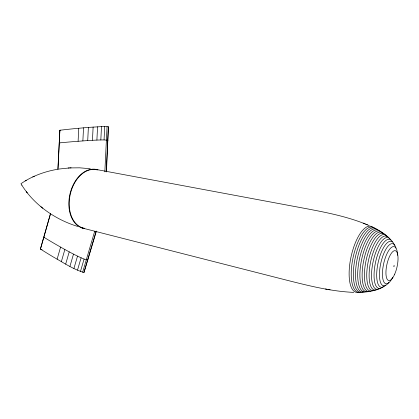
<?xml version="1.0" encoding="UTF-8"?>
<svg xmlns="http://www.w3.org/2000/svg" width="419" height="419" viewBox="0 0 419 419"><rect width="100%" height="100%" fill="white"/><g stroke="black" fill="none" stroke-linecap="round" stroke-linejoin="round"><path stroke-width="0.63" d="M59.917 142.926L59.231 142.921L63.06 142.549A375.44 34.138 1.4 0 1 73.587 141.622L87.718 140.575L88.378 127.397L101.487 126.622L108.416 126.742L106.478 171.418M87.718 140.575L92.463 140.297L93.118 127.051M92.463 140.297L96.899 140.087L97.554 126.789M96.899 140.087L100.827 139.962L101.487 126.622M100.827 139.962L104.053 139.925L104.708 126.559M104.844 171.821L107.06 126.601M106.206 171.931L108.416 126.742M57.864 169.716L59.875 130.241L63.709 129.801A375.277 38.81 1.3 0 1 74.242 128.68L88.378 127.397M57.979 169.737L59.875 130.241M78.102 141.261L78.756 128.24M82.873 140.899L83.528 127.8M96.302 231.419L83.957 272.518C72.89 269.171 63.128 262.472 53.103 256.857A369.783 65.856 19.5 0 1 43.801 251.164L40.428 249.038L50.552 213.313M40.428 249.038L50.668 213.318M57.104 259.235L60.598 247.1L56.56 244.79A370.6 61.53 19.3 0 1 47.185 239.254L43.785 237.185L44.43 237.432M61.347 261.697L64.866 249.499L60.598 247.1M65.668 264.127L69.224 251.871L64.866 249.499M69.915 266.426L73.498 254.113L69.224 251.871M73.917 268.479L77.525 256.119L73.498 254.113M77.484 270.187L81.113 257.795L77.525 256.119M80.448 271.465L84.093 259.057L81.113 257.795M82.643 272.256L94.684 231.33M83.957 272.518L96.187 231.005M87.922 259.859L86.293 259.843L84.093 259.057M394.043 265.73L393.902 266.353M393.975 266.364L394.117 265.761M25.533 180.741L20.95 183.674L21.856 185.182M25.941 180.505C35.463 174.969 46.038 171.319 56.874 169.407M25.208 180.935L26.318 180.285M32.74 176.949L34.395 176.2M58.911 169.051L69.224 167.961M70.046 167.919L79.636 167.82L90.263 168.726M68.182 168.019L71.104 167.857M59.99 130.267L60.566 130.246M104.053 139.925L107.997 140.302M353.772 292.383C331.466 291.43 309.678 285.962 288.115 280.541L81.967 227.957M325.427 289L327.208 289.314M328.355 289.513L330.114 289.817M94.83 169.218L304.812 208.39C326.616 212.506 348.639 216.723 369.118 225.553M77.698 226.449C68.349 223.568 59.378 219.446 51.139 214.167M363.194 223.159L364.954 223.866M365.667 224.139L367.395 224.83M40.543 249.038L42.094 249.771M50.275 213.617C38.967 206.2 28.942 196.6 21.788 185.072M40.889 206.682L41.654 207.3M42.047 207.615L42.838 208.253M26.355 191.677L26.758 192.195M26.895 192.368L27.335 192.934M84.413 228.276A29.896 20.374 -77.6 0 1 70.193 194.673A29.896 20.374 -77.6 0 1 97.129 169.889M84.188 228.512A30.152 20.557 -77.6 0 1 69.989 193.913A30.152 20.557 -77.6 0 1 97.952 169.905M358.507 292.273A33.829 12.617 -77.6 0 1 351.075 256.716A33.829 12.617 -77.6 0 1 372.758 227.245M360.408 292.242A33.379 12.381 -77.6 0 1 353.159 257.172A33.379 12.381 -77.6 0 1 374.471 228.072M363.247 291.86A32.892 12.13 -77.6 0 1 355.024 258.774A32.892 12.13 -77.6 0 1 376.178 228.942M364.242 292.059A32.347 11.863 -77.6 0 1 357.391 258.104A32.347 11.863 -77.6 0 1 377.875 229.858M367.07 291.593A31.755 11.58 -77.6 0 1 359.544 258.575A31.755 11.58 -77.6 0 1 380.253 231.456M369.008 291.373A31.1 11.271 -77.6 0 1 361.964 257.978A31.1 11.271 -77.6 0 1 382.537 233.226M370.956 291.09A30.372 10.946 -77.6 0 1 364.163 258.486A30.372 10.946 -77.6 0 1 384.165 234.289M373.753 290.309A29.566 10.59 -77.6 0 1 366.4 259.01A29.566 10.59 -77.6 0 1 386.318 236.274M375.707 289.869A28.66 10.208 -77.6 0 1 368.448 260.529A28.66 10.208 -77.6 0 1 387.376 236.651M378.462 288.801A27.638 9.784 -77.6 0 1 370.773 261.037A27.638 9.784 -77.6 0 1 389.434 238.767M380.426 288.141A26.47 9.312 -77.6 0 1 373.146 261.556A26.47 9.312 -77.6 0 1 390.937 240.197M383.835 286.025A25.119 8.783 -77.6 0 1 375.23 263.823A25.119 8.783 -77.6 0 1 392.394 241.789M385.752 285.051A23.522 8.176 -77.6 0 1 378.121 262.64A23.522 8.176 -77.6 0 1 394.483 245.23M388.9 282.291A21.563 7.448 -77.6 0 1 379.614 278.268A21.563 7.448 -77.6 0 1 385.443 250.049A21.563 7.448 -77.6 0 1 395.965 248.095M392.781 277.195A19.023 6.526 -77.6 0 1 382.715 278.08A19.023 6.526 -77.6 0 1 388.769 250.478A19.023 6.526 -77.6 0 1 397.584 255.297M394.682 274.194A15.278 5.206 -77.6 0 0 395.347 250.703A15.278 5.206 -77.6 0 0 385.946 271.921A15.278 5.206 -77.6 0 0 394.682 274.194"/></g></svg>
